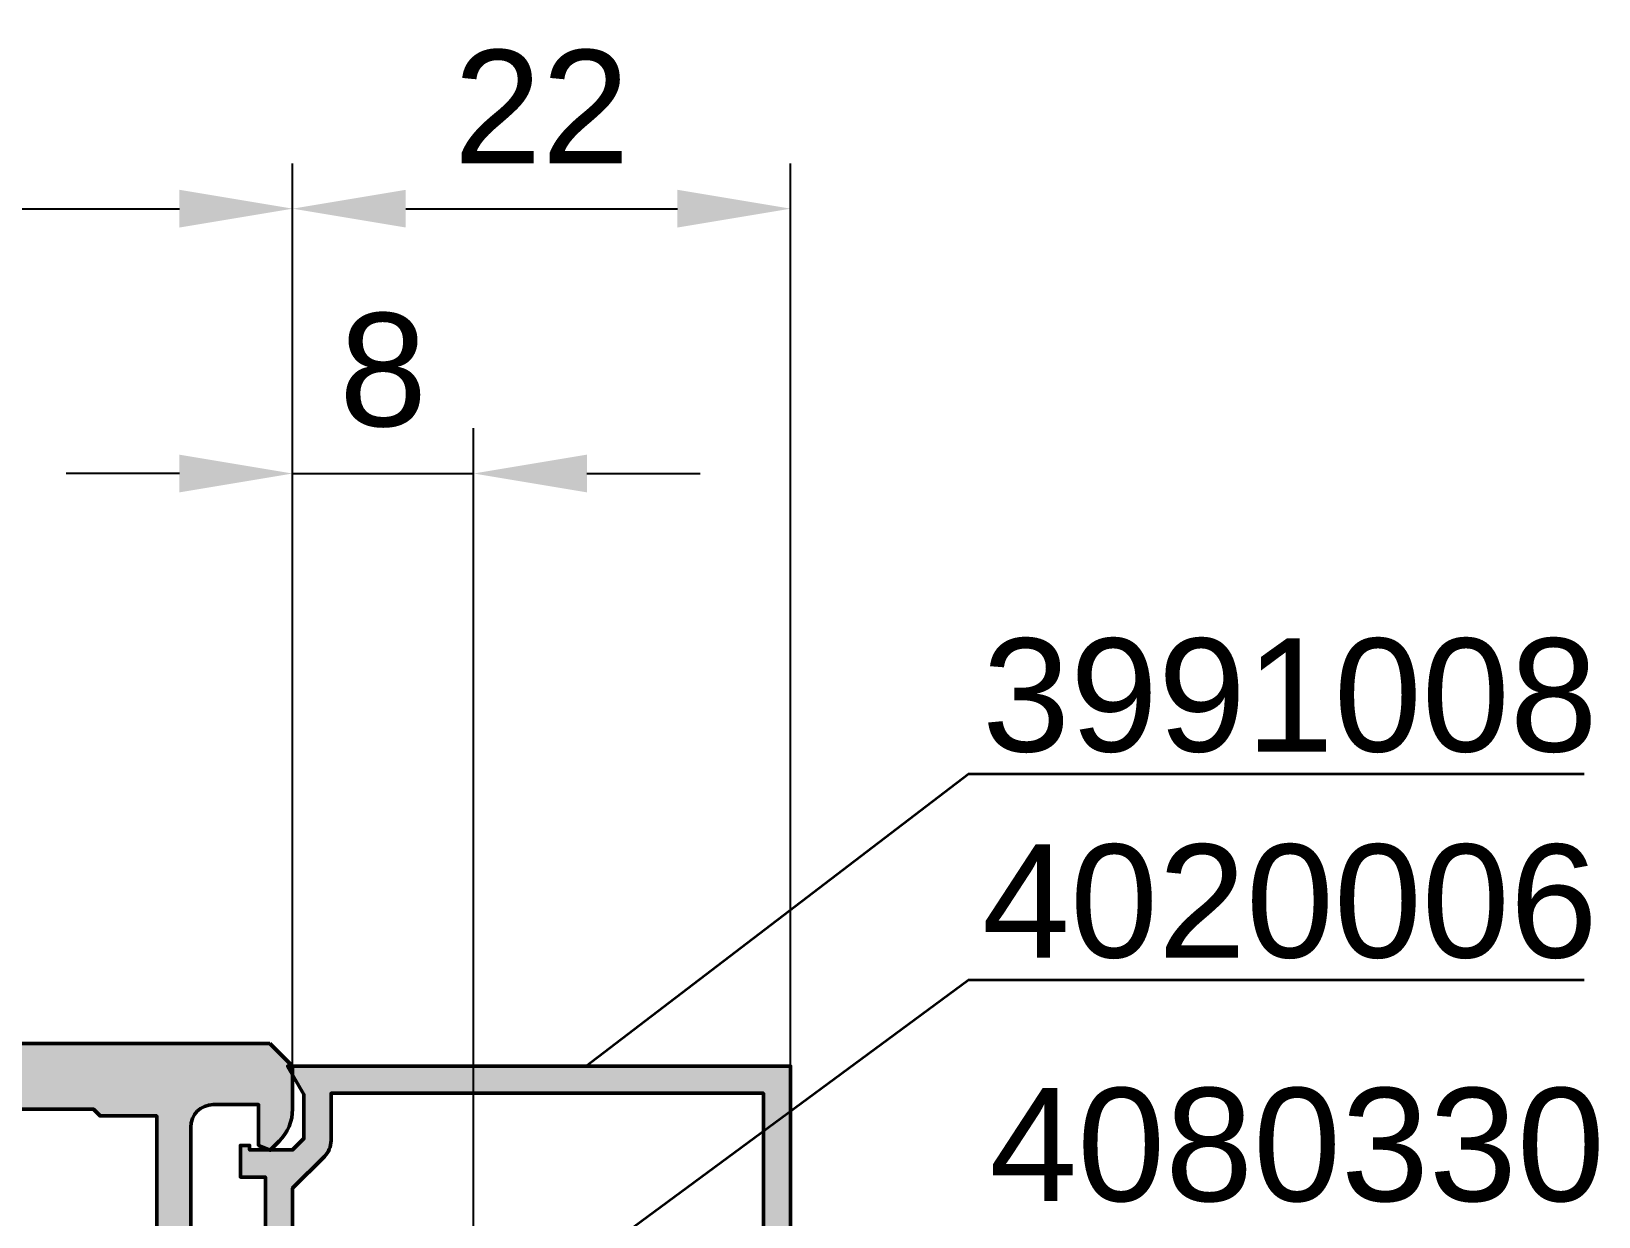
# Model space of a CAD drawing. Header units: millimetres. Extents: x -1 to 196, y 0 to 128.
# Drawn here: x 126.8 to 196, y 75.7 to 128 of the extents above; entities that cross this region are included whole.
import ezdxf

# ---------------------------------------------------------------- set-up
doc = ezdxf.new("R2010")
doc.units = ezdxf.units.MM
doc.header["$PDMODE"] = 3
doc.header["$PDSIZE"] = -2
for name, color, linetype, lineweight in [('AM_5', 3, 'Continuous', 25), ('AM_6', 2, 'Continuous', 35), ('AM_S', 7, 'Continuous', 50), ('Docu-AM_8', 1, 'Continuous', 25)]:
    doc.layers.add(name, color=color, linetype=linetype, lineweight=lineweight)
doc.styles.add('SBS_Standard', font='arial.ttf')
doc.styles.add('SWISS', font='swiss.ttf')
doc.dimstyles.new('SBS1-1$0', dxfattribs={"dimtxt": 2.5, "dimasz": 2.5, "dimexe": 1, "dimexo": 0, "dimgap": 1, "dimtad": 1, "dimtoh": 1, "dimdsep": 46, "dimtxsty": 'SBS_Standard', "dimcen": 0, "dimclrd": 256, "dimclre": 256, "dimclrt": 30, "dimadec": 1, "dimazin": 2, "dimtp": 0.1, "dimtm": 0.1, "dimtfac": 0.71, "dimtmove": 0, "dimatfit": 3, "dimfxl": 1, "dimlwd": -1, "dimlwe": -1, "dimarcsym": 1})

# ---------------------------------------------------------------- blocks, each defined once
blk = doc.blocks.new('B-3010118_docu_wos')
at = {"layer": 'Docu-AM_8'}
h = blk.add_hatch(color=256, dxfattribs=at)
edge = h.paths.add_edge_path()
edge.add_line((-1.03442056940482e-13, 1.000000000000077), (-1.029980715962331e-13, 48.99999999999994))
edge.add_line((-1.029980715962331e-13, 48.99999999999994), (0.9999999999998755, 50.00000000000004))
edge.add_line((0.9999999999998755, 50.00000000000004), (2.89583694396481, 50.00000000000001))
edge.add_arc((2.895836943964784, 47.99999999999913), 2.000000000000874, 45.00000000001671, 89.99999999999932, ccw=False)
edge.add_line((4.310050506338087, 49.41421356237326), (4.712132034355987, 49.0121320343556))
edge.add_line((4.712132034355987, 49.0121320343556), (4.500000000000227, 48.49999999999995))
edge.add_line((4.500000000000227, 48.49999999999995), (2.699999999999051, 48.50000000000001))
edge.add_line((2.699999999999051, 48.50000000000001), (2.700000000000049, 46.4999999999995))
edge.add_arc((3.700000000000047, 46.50000000000001), 0.9999999999999982, 180.0000000000293, 269.9999999999999)
edge.add_line((3.700000000000045, 45.50000000000001), (16.89999999999986, 45.50000000000001))
edge.add_line((16.89999999999986, 45.50000000000001), (16.89999999999986, 48.4999999999995))
edge.add_line((16.89999999999986, 48.4999999999995), (15.00000000000023, 48.50000000000006))
edge.add_line((15.00000000000023, 48.50000000000006), (15.00000000000023, 49.00000000000001))
edge.add_arc((16.00000000000021, 49.00000000000002), 0.9999999999999858, 89.99999999999272, 180.0000000000008, ccw=False)
edge.add_line((16.00000000000034, 50.00000000000001), (19.14886532022875, 49.99999999999982))
edge.add_line((19.14886532022875, 49.99999999999982), (19.58562960134768, 48.80000000000059))
edge.add_line((19.58562960134768, 48.80000000000059), (18.27926256615374, 48.79999999999995))
edge.add_line((18.27926256615374, 48.79999999999995), (18.49999999999974, 45.49999999999981))
edge.add_line((18.49999999999974, 45.49999999999981), (48.50000000000005, 45.50000000000684))
edge.add_line((48.50000000000005, 45.50000000000684), (48.72073743384539, 48.79999999999952))
edge.add_line((48.72073743384539, 48.79999999999952), (47.41437039865118, 48.80000000000012))
edge.add_line((47.41437039865118, 48.80000000000012), (47.8511346797708, 49.99999999999981))
edge.add_line((47.8511346797708, 49.99999999999981), (50.99999999999966, 50.00000000000001))
edge.add_arc((50.99999999999979, 49.00000000000002), 0.9999999999999858, -7.958078640513122e-13, 90.00000000000728, ccw=False)
edge.add_line((51.99999999999977, 49.00000000000001), (51.99999999999977, 48.50000000000006))
edge.add_line((51.99999999999977, 48.50000000000006), (50.10000000000014, 48.4999999999995))
edge.add_line((50.10000000000014, 48.4999999999995), (50.10000000000014, 45.50000000000001))
edge.add_line((50.10000000000014, 45.50000000000001), (63.29999999999995, 45.50000000000001))
edge.add_arc((63.29999999999995, 46.50000000000001), 1, 270, 359.9999999999707)
edge.add_line((64.29999999999995, 46.4999999999995), (64.30000000000095, 48.50000000000001))
edge.add_line((64.30000000000095, 48.50000000000001), (62.49999999999977, 48.49999999999995))
edge.add_line((62.49999999999977, 48.49999999999995), (62.28786796564401, 49.0121320343556))
edge.add_line((62.28786796564401, 49.0121320343556), (62.68994949366191, 49.41421356237326))
edge.add_arc((64.10416305603522, 47.99999999999913), 2.000000000000875, 90.0000000000008, 134.9999999999835, ccw=False)
edge.add_line((64.10416305603519, 50.00000000000001), (65.9999999999999, 50.00000000000001))
edge.add_line((65.9999999999999, 50.00000000000001), (66.99999999999977, 49.00000000000001))
edge.add_line((66.99999999999977, 49.00000000000001), (66.99999999999977, 1.000000000000007))
edge.add_line((66.99999999999977, 1.000000000000009), (65.99999999999991, 6.661338147750939e-16))
edge.add_line((65.99999999999991, 6.38623823671004e-16), (64.10416305603519, 5.329070518200751e-15))
edge.add_arc((64.10416305603522, 2.000000000000877), 2.000000000000871, 225.0000000000165, 269.9999999999992, ccw=False)
edge.add_line((62.68994949366191, 0.5857864376267568), (62.28786796564401, 0.987867965644412))
edge.add_line((62.28786796564401, 0.987867965644412), (62.49999999999977, 1.500000000000062))
edge.add_line((62.49999999999977, 1.500000000000062), (64.30000000000095, 1.500000000000005))
edge.add_line((64.30000000000095, 1.500000000000005), (64.29999999999995, 3.500000000000517))
edge.add_arc((63.29999999999995, 3.500000000000005), 1, 2.931199194436777e-11, 90)
edge.add_line((63.29999999999995, 4.500000000000005), (50.10000000000014, 4.500000000000005))
edge.add_line((50.10000000000014, 4.500000000000005), (50.10000000000014, 1.500000000000515))
edge.add_line((50.10000000000014, 1.500000000000515), (51.99999999999977, 1.499999999999948))
edge.add_line((51.99999999999977, 1.499999999999948), (51.99999999999977, 1.000000000000005))
edge.add_arc((50.99999999999979, 0.9999999999999895), 0.9999999999999858, -90.00000000000728, 9.094947017729282e-13, ccw=False)
edge.add_line((50.99999999999966, 1.998401444325282e-15), (47.8511346797708, 1.998517131957586e-13))
edge.add_line((47.8511346797708, 1.998517131957586e-13), (47.4143703986512, 1.199999999999889))
edge.add_line((47.4143703986512, 1.199999999999889), (48.72073743384539, 1.200000000000492))
edge.add_line((48.72073743384539, 1.200000000000492), (48.50000000000006, 4.49999999999317))
edge.add_line((48.50000000000006, 4.49999999999317), (18.49999999999974, 4.50000000000021))
edge.add_line((18.49999999999974, 4.50000000000021), (18.27926256615374, 1.200000000000069))
edge.add_line((18.27926256615374, 1.200000000000069), (19.58562960134768, 1.199999999999422))
edge.add_line((19.58562960134768, 1.199999999999422), (19.14886532022875, 1.976196983832779e-13))
edge.add_line((19.14886532022875, 1.977224148145708e-13), (16.00000000000034, 1.998401444325282e-15))
edge.add_arc((16.00000000000021, 0.9999999999999895), 0.9999999999999875, 179.9999999999991, 270.00000000000733, ccw=False)
edge.add_line((15.00000000000023, 1.000000000000005), (15.00000000000023, 1.499999999999948))
edge.add_line((15.00000000000023, 1.499999999999948), (16.89999999999987, 1.500000000000515))
edge.add_line((16.89999999999987, 1.500000000000515), (16.89999999999986, 4.500000000000005))
edge.add_line((16.89999999999986, 4.500000000000005), (3.700000000000045, 4.500000000000005))
edge.add_arc((3.700000000000047, 3.500000000000007), 0.9999999999999982, 90.0000000000001, 179.9999999999708)
edge.add_line((2.700000000000049, 3.500000000000517), (2.699999999999051, 1.500000000000005))
edge.add_line((2.699999999999051, 1.500000000000005), (4.500000000000227, 1.500000000000062))
edge.add_line((4.500000000000227, 1.500000000000062), (4.712132034355987, 0.987867965644412))
edge.add_line((4.712132034355987, 0.987867965644412), (4.310050506338087, 0.5857864376267568))
edge.add_arc((2.895836943964784, 2.000000000000877), 2.000000000000871, 270.0000000000007, 314.99999999998346, ccw=False)
edge.add_line((2.89583694396481, 5.329070518200751e-15), (0.9999999999998763, -3.209471837271603e-14))
edge.add_line((0.9999999999998763, -3.209471837271603e-14), (-1.034727858950646e-13, 1.000000000000077))
h.paths.add_polyline_path([(48.10000002715257, 43.70000000000687), (18.89999997284858, 43.69999999999985), (18.89999997284858, 6.300000000000171), (48.10000002715257, 6.299999999993149)], flags=0)
edge = h.paths.add_edge_path(flags=0)
edge.add_line((16.90000020798141, 44.00000000000293), (3.199999999999477, 44.00000000000009))
edge.add_line((3.199999999999477, 44.00000000000009), (3.199999999999547, 41.49999999999988))
edge.add_line((3.199999999999547, 41.49999999999988), (2.899999999999908, 41.2000000000001))
edge.add_line((2.899999999999908, 41.2000000000001), (2.900000000001242, 28.12347523777213))
edge.add_line((2.900000000001242, 28.12347523777213), (2.876190476191719, 28.04910677972994))
edge.add_arc((12.40000000000122, 25.00000000000001), 9.999999999999982, 162.2472098380533, 197.7527901619468)
edge.add_line((2.876190476191724, 21.95089322027006), (2.900000000001244, 21.87652476222787))
edge.add_line((2.900000000001244, 21.87652476222787), (2.900000000000598, 8.800000000000196))
edge.add_line((2.900000000000598, 8.800000000000196), (3.199999999999546, 8.500000000000137))
edge.add_line((3.199999999999546, 8.500000000000137), (3.199999999999477, 5.999999999999932))
edge.add_line((3.199999999999477, 5.999999999999932), (16.90000020797842, 6.000000000000018))
edge.add_line((16.90000020797842, 6.000000000000018), (16.90000020689833, 21.87652476222788))
edge.add_line((16.90000020689833, 21.87652476222788), (16.92380973070785, 21.95089322027007))
edge.add_arc((7.400000206898351, 25), 9.999999999999975, 342.2472098380533, 377.7527901619468)
edge.add_line((16.92380973070784, 28.04910677972996), (16.90000020689832, 28.12347523777214))
edge.add_line((16.90000020689832, 28.12347523777214), (16.90000020798141, 44.00000000000293))
edge = h.paths.add_edge_path(flags=0)
edge.add_line((63.80000000000007, 44.00000000000009), (50.09999979201653, 43.99999999999999))
edge.add_line((50.09999979201653, 43.99999999999999), (50.0999997931026, 28.12347523777213))
edge.add_line((50.0999997931026, 28.12347523777213), (50.07619026929307, 28.04910677972994))
edge.add_arc((59.59999979310258, 25.00000000000001), 9.999999999999988, 162.2472098380533, 197.7527901619468)
edge.add_line((50.07619026929308, 21.95089322027006), (50.0999997931026, 21.87652476222787))
edge.add_line((50.0999997931026, 21.87652476222787), (50.09999979201653, 6.000000000000032))
edge.add_line((50.09999979201653, 6.000000000000031), (63.80000000000007, 5.999999999999932))
edge.add_line((63.80000000000007, 5.999999999999932), (63.8, 8.500000000000139))
edge.add_line((63.8, 8.500000000000139), (64.09999999999964, 8.79999999999992))
edge.add_line((64.09999999999964, 8.79999999999992), (64.09999999999968, 21.87652476222787))
edge.add_line((64.09999999999968, 21.87652476222787), (64.1238095238092, 21.95089322027007))
edge.add_arc((54.59999999999968, 25.00000000000001), 9.999999999999996, 342.2472098380533, 377.7527901619467)
edge.add_line((64.1238095238092, 28.04910677972994), (64.09999999999968, 28.12347523777213))
edge.add_line((64.09999999999968, 28.12347523777213), (64.09999999999964, 41.20000000000012))
edge.add_line((64.09999999999964, 41.20000000000012), (63.8, 41.49999999999988))
edge.add_line((63.8, 41.49999999999988), (63.80000000000007, 44.00000000000009))
at = {"layer": 'AM_S'}
for points in [[(-1.03442056940482e-13, 1.000000000000077), (-1.029980715962331e-13, 48.99999999999994), (0.9999999999998755, 50.00000000000004), (2.89583694396481, 50.00000000000001, -0.1989123673795796), (4.310050506338087, 49.41421356237326), (4.712132034355987, 49.0121320343556), (4.500000000000227, 48.49999999999995), (2.699999999999051, 48.50000000000001), (2.700000000000049, 46.4999999999995, 0.4142135623729452), (3.700000000000045, 45.50000000000001), (16.89999999999986, 45.50000000000001), (16.89999999999986, 48.4999999999995), (15.00000000000023, 48.50000000000006), (15.00000000000023, 49.00000000000001, -0.4142135623731367), (16.00000000000034, 50.00000000000001), (19.14886532022875, 49.99999999999982), (19.58562960134768, 48.80000000000059), (18.27926256615374, 48.79999999999995), (18.49999999999974, 45.49999999999981), (48.50000000000005, 45.50000000000684), (48.72073743384539, 48.79999999999952), (47.41437039865118, 48.80000000000012), (47.8511346797708, 49.99999999999981), (50.99999999999966, 50.00000000000001, -0.4142135623731367), (51.99999999999977, 49.00000000000001), (51.99999999999977, 48.50000000000006), (50.10000000000014, 48.4999999999995), (50.10000000000014, 45.50000000000001), (63.29999999999995, 45.50000000000001, 0.4142135623729452), (64.29999999999995, 46.4999999999995), (64.30000000000095, 48.50000000000001), (62.49999999999977, 48.49999999999995), (62.28786796564401, 49.0121320343556), (62.68994949366191, 49.41421356237326, -0.1989123673795796), (64.10416305603519, 50.00000000000001), (65.9999999999999, 50.00000000000001), (66.99999999999977, 49.00000000000001), (66.99999999999977, 1.000000000000009), (65.99999999999991, 6.38623823671004e-16), (64.10416305603519, 5.329070518200751e-15, -0.1989123673795796), (62.68994949366191, 0.5857864376267568), (62.28786796564401, 0.987867965644412), (62.49999999999977, 1.500000000000062), (64.30000000000095, 1.500000000000005), (64.29999999999995, 3.500000000000517, 0.4142135623729452), (63.29999999999995, 4.500000000000005), (50.10000000000014, 4.500000000000005), (50.10000000000014, 1.500000000000515), (51.99999999999977, 1.499999999999948), (51.99999999999977, 1.000000000000005, -0.4142135623731367), (50.99999999999966, 1.998401444325282e-15), (47.8511346797708, 1.998517131957586e-13), (47.4143703986512, 1.199999999999889), (48.72073743384539, 1.200000000000492), (48.50000000000006, 4.49999999999317), (18.49999999999974, 4.50000000000021), (18.27926256615374, 1.200000000000069), (19.58562960134768, 1.199999999999422), (19.14886532022875, 1.977224148145708e-13), (16.00000000000034, 1.998401444325282e-15, -0.4142135623731367), (15.00000000000023, 1.000000000000005), (15.00000000000023, 1.499999999999948), (16.89999999999987, 1.500000000000515), (16.89999999999986, 4.500000000000005), (3.700000000000045, 4.500000000000005, 0.4142135623729452), (2.700000000000049, 3.500000000000517), (2.699999999999051, 1.500000000000005), (4.500000000000227, 1.500000000000062), (4.712132034355987, 0.987867965644412), (4.310050506338087, 0.5857864376267568, -0.1989123673795796), (2.89583694396481, 5.329070518200751e-15), (0.9999999999998763, -3.209471837271603e-14), (-1.03442056940482e-13, 1.000000000000077, -0.1989123673796147)], [(16.90000020798141, 44.00000000000293), (3.199999999999477, 44.00000000000009), (3.199999999999547, 41.49999999999988), (2.899999999999908, 41.2000000000001), (2.900000000001242, 28.12347523777213), (2.876190476191719, 28.04910677972994, 0.156173761888607), (2.876190476191724, 21.95089322027006), (2.900000000001244, 21.87652476222787), (2.900000000000598, 8.800000000000196), (3.199999999999546, 8.500000000000137), (3.199999999999477, 5.999999999999932), (16.90000020797842, 6.000000000000018), (16.90000020689833, 21.87652476222788), (16.92380973070785, 21.95089322027007, 0.1561737618886073), (16.92380973070784, 28.04910677972996), (16.90000020689832, 28.12347523777214), (16.90000020798141, 44.00000000000293, 0.4142135639635789)], [(48.10000002715257, 43.70000000000687), (18.89999997284858, 43.69999999999985), (18.89999997284858, 6.300000000000171), (48.10000002715257, 6.299999999993149), (48.10000002715257, 43.70000000000687, 0.4142135623731638)], [(63.80000000000007, 44.00000000000009), (50.09999979201653, 43.99999999999999), (50.0999997931026, 28.12347523777213), (50.07619026929307, 28.04910677972994, 0.156173761888607), (50.07619026929308, 21.95089322027006), (50.0999997931026, 21.87652476222787), (50.09999979201653, 6.000000000000031), (63.80000000000007, 5.999999999999932), (63.8, 8.500000000000139), (64.09999999999964, 8.79999999999992), (64.09999999999968, 21.87652476222787), (64.1238095238092, 21.95089322027007, 0.1561737618886064), (64.1238095238092, 28.04910677972994), (64.09999999999968, 28.12347523777213), (64.09999999999964, 41.20000000000012), (63.8, 41.49999999999988), (63.80000000000007, 44.00000000000009, 0.414213562373428)]]:
    blk.add_lwpolyline(points, format="xyb", close=True, dxfattribs=at)
blk = doc.blocks.new('B-3991008_docu_wos')
at = {"layer": 'Docu-AM_8'}
h = blk.add_hatch(color=256, dxfattribs=at)
edge = h.paths.add_edge_path()
edge.add_line((-11.89999999999996, 2.203115392854691), (-12.48361182593791, 1.192270058432068))
edge.add_line((-12.48361182593791, 1.192270058432068), (-12.03999999999996, 1.132588937151354))
edge.add_arc((-12.29999999999995, -0.8000000000000375), 1.949999999999984, -133.4080127777193, 82.33774433923429, ccw=False)
edge.add_line((-13.64001877441193, -2.216633221487996), (-14.47321452147776, -1.828107663889092))
edge.add_line((-14.47321452147776, -1.828107663889092), (-14.8688738196423, -2.23306716015211))
edge.add_arc((-12.18013562322083, -0.902395558627594), 2.999999999999932, 206.3310657647786, 267.7101380083817)
edge.add_arc((-12.29999999999991, -0.7999999999999797), 3.100000000000013, 269.9999888791808, 345.5224878140693)
edge.add_line((-9.29843790668916, -1.575000000000024), (-9.201613323033987, -1.200000000000034))
edge.add_line((-9.201613323033987, -1.200000000000034), (-4.899999999999963, -1.200000000000024))
edge.add_line((-4.899999999999963, -1.200000000000024), (-4.899999999999988, -2.3))
edge.add_line((-4.899999999999988, -2.3), (-3.5, -2.300000000000026))
edge.add_line((-3.5, -2.300000000000026), (-3.5, -1.90000000000007))
edge.add_line((-3.5, -1.90000000000007), (-3.69999999999996, -1.90000000000007))
edge.add_line((-3.69999999999996, -1.90000000000007), (-3.69999999999996, 2.131628207280301e-14))
edge.add_line((-3.69999999999996, 2.131628207280301e-14), (-3.19999999999996, 0.5000000000000213))
edge.add_line((-3.19999999999996, 0.5000000000000213), (-1.246410161513722, 0.5000000000000213))
edge.add_line((-1.246410161513722, 0.5000000000000213), (0, -0.2196152422706432))
edge.add_line((-1.035751345774633e-16, -0.2196152422706432), (3.061616997868395e-17, 22.00000000000001))
edge.add_line((3.061616997868395e-17, 22.00000000000001), (-21.20000005166107, 22.00000000000036))
edge.add_line((-21.20000005166107, 22.00000000000036), (-21.19999970891076, 20.00000000000001))
edge.add_line((-21.19999970891076, 20.00000000000001), (-23.50000034275029, 20.00000000000001))
edge.add_line((-23.50000034275029, 20.00000000000001), (-23.90397134275074, 19.20536999999998))
edge.add_arc((-24.71191408617337, 18.61610855630205), 1.000000262839087, -38.88618498072577, 36.104604522801424, ccw=False)
edge.add_line((-23.93351934275081, 17.98833299999998), (-23.70000134275062, 17.49999999999999))
edge.add_line((-23.70000134275062, 17.49999999999999), (-22.6, 17.49999999999999))
edge.add_line((-22.6, 17.49999999999999), (-22.6, 16.35044140847464))
edge.add_line((-22.6, 16.35044140847464), (-23.88302331593942, 14.82139397750241))
edge.add_line((-23.88302331593942, 14.82139397750241), (-23.11697834275067, 14.17860699999998))
edge.add_line((-23.11697834275067, 14.17860699999998), (-22.06791234275035, 15.42883599999997))
edge.add_arc((-23.60000193702863, 16.71441338904894), 2.000001937031503, 319.9999654235025, 359.9999029109925)
edge.add_line((-21.6, 16.71440999999997), (-21.6, 17.49999999999999))
edge.add_line((-21.6, 17.49999999999999), (-18.89289356156398, 20.20710678118659))
edge.add_arc((-18.18560741532434, 19.49973156122806), 1.00031664710426, 89.43748814388391, 134.9963923888267, ccw=False)
edge.add_line((-18.17578678037764, 20.49999999999994), (-11.89999999999996, 20.49999999999994))
edge.add_line((-11.89999999999996, 20.49999999999994), (-11.89999999999996, 2.203115392854691))
edge = h.paths.add_edge_path(flags=16)
edge.add_arc((-12.29999999999995, -0.800000000000034), 3.100000000000001, 14.955248316643974, 63.15278667399599, ccw=False)
edge.add_line((-9.30500417362557, 3.404394821604484e-17), (-5.397056274847699, 0))
edge.add_line((-5.397056274847699, 0), (-3.989949493661136, 1.40710678118657))
edge.add_arc((-3.282842712474586, 0.7000000000000242), 0.9999999999999999, 90, 135.0000000000001, ccw=False)
edge.add_line((-3.282842712474587, 1.700000000000024), (-1.199999999999996, 1.700000000000025))
edge.add_line((-1.199999999999996, 1.700000000000025), (-1.199999999999996, 20.8))
edge.add_line((-1.199999999999996, 20.8), (-10.89999999999996, 20.79999999999998))
edge.add_line((-10.89999999999996, 20.79999999999998), (-10.89999999999996, 1.965863337187841))
at = {"layer": 'AM_S'}
for points in [[(-11.89999999999996, 2.203115392854691), (-12.48361182593791, 1.192270058432068), (-12.03999999999996, 1.132588937151354, -1.373175899358104), (-13.64001877441193, -2.216633221487996), (-14.47321452147776, -1.828107663889092), (-14.8688738196423, -2.23306716015211, 0.2744090491249453), (-12.30000060169414, -3.899999999999935, 0.3419987673188581), (-9.29843790668916, -1.575000000000024), (-9.201613323033987, -1.200000000000034), (-4.899999999999963, -1.200000000000024), (-4.899999999999988, -2.3), (-3.5, -2.300000000000026), (-3.5, -1.90000000000007), (-3.69999999999996, -1.90000000000007), (-3.69999999999996, 2.131628207280301e-14), (-3.19999999999996, 0.5000000000000213), (-1.246410161513722, 0.5000000000000213), (-1.035751345774633e-16, -0.2196152422706432), (3.061616997868395e-17, 22.00000000000001), (-21.20000005166107, 22.00000000000036), (-21.19999970891076, 20.00000000000001), (-23.50000034275029, 20.00000000000001), (-23.90397134275074, 19.20536999999998, -0.3394094402287316), (-23.93351934275081, 17.98833299999998), (-23.70000134275062, 17.49999999999999), (-22.6, 17.49999999999999), (-22.6, 16.35044140847464), (-23.88302331593942, 14.82139397750241), (-23.11697834275067, 14.17860699999998), (-22.06791234275035, 15.42883599999997, 0.1763266994656899), (-21.6, 16.71440999999997), (-21.6, 17.49999999999999), (-18.89289356156398, 20.20710678118659, -0.2014487717177971), (-18.17578678037764, 20.49999999999994), (-11.89999999999996, 20.49999999999994), (-11.89999999999996, 2.203115392854691)], [(-10.89999999999996, 1.965863337187841, -0.2134575926161353), (-9.30500417362557, 3.404394821604484e-17), (-5.397056274847699, 0), (-3.989949493661136, 1.40710678118657, -0.1989123673796585), (-3.282842712474587, 1.700000000000024), (-1.199999999999996, 1.700000000000025), (-1.199999999999996, 20.8), (-10.89999999999996, 20.79999999999998), (-10.89999999999996, 1.965863337187841)]]:
    blk.add_lwpolyline(points, format="xyb", close=True, dxfattribs=at)
blk = doc.blocks.new('*D44')
at = {"layer": 'AM_5', "transparency": 16777216}
for p, q in [((138.3442759615785, 80.42280751397266), (138.3442759615785, 122.2000000000007)), ((160.3442759615785, 82.31864445791871), (160.3442759615785, 122.2000000000007)), ((143.3442759615785, 120.2000000000007), (155.3442759615785, 120.2000000000007))]:
    blk.add_line(p, q, dxfattribs=at)
for points in [[(143.3442759615785, 121.0333333333341), (143.3442759615785, 119.3666666666674), (138.3442759615785, 120.2000000000007)], [(155.3442759615785, 121.0333333333341), (155.3442759615785, 119.3666666666674), (160.3442759615785, 120.2000000000007)]]:
    blk.add_solid(points, dxfattribs=at)
at = {"layer": 'Defpoints', "color": 0, "transparency": 16777216}
for p in [(160.3442759615785, 120.2000000000007), (160.3442759615785, 82.31864445791871), (138.3442759615785, 80.42280751397266)]:
    blk.add_point(p, dxfattribs=at)
at = {"layer": 'AM_5', "color": 30, "transparency": 16777216, "insert": (149.3442759615785, 124.7102319236024), "char_height": 5, "attachment_point": 5, "style": 'SBS_Standard'}
blk.add_mtext('22', dxfattribs=at)
blk = doc.blocks.new('*D45')
at = {"layer": 'AM_5', "transparency": 16777216}
for p, q in [((138.3442759615785, 80.42280751397266), (138.3442759615785, 110.5)), ((146.3442759615785, 52.8186444579369), (146.3442759615785, 110.5)), ((133.3442759615785, 108.5), (128.3442759615785, 108.5)), ((138.3442759615785, 108.5), (146.3442759615785, 108.5)), ((151.3442759615785, 108.5), (156.3442759615785, 108.5))]:
    blk.add_line(p, q, dxfattribs=at)
for points in [[(133.3442759615785, 109.3333333333333), (133.3442759615785, 107.6666666666667), (138.3442759615785, 108.5)], [(151.3442759615785, 109.3333333333333), (151.3442759615785, 107.6666666666667), (146.3442759615785, 108.5)]]:
    blk.add_solid(points, dxfattribs=at)
at = {"layer": 'Defpoints', "color": 0, "transparency": 16777216}
for p in [(146.3442759615785, 108.5), (138.3442759615785, 80.42280751397266), (146.3442759615785, 52.8186444579369)]:
    blk.add_point(p, dxfattribs=at)
at = {"layer": 'AM_5', "color": 30, "transparency": 16777216, "insert": (142.3442759615785, 113.0528649386085), "char_height": 5, "attachment_point": 5, "style": 'SBS_Standard'}
blk.add_mtext('8', dxfattribs=at)
blk = doc.blocks.new('*D46')
at = {"layer": 'AM_5', "transparency": 16777216}
for p, q in [((88.34427596157667, 80.42280751397266), (88.34427596157667, 122.2000000000007)), ((138.3442759615785, 80.42280751397266), (138.3442759615785, 122.2000000000007)), ((93.34427596157667, 120.2000000000007), (133.3442759615785, 120.2000000000007))]:
    blk.add_line(p, q, dxfattribs=at)
for points in [[(93.34427596157667, 121.0333333333341), (93.34427596157667, 119.3666666666674), (88.34427596157667, 120.2000000000007)], [(133.3442759615785, 121.0333333333341), (133.3442759615785, 119.3666666666674), (138.3442759615785, 120.2000000000007)]]:
    blk.add_solid(points, dxfattribs=at)
at = {"layer": 'Defpoints', "color": 0, "transparency": 16777216}
for p in [(138.3442759615785, 120.2000000000007), (88.34427596157667, 80.42280751397266), (138.3442759615785, 80.42280751397266)]:
    blk.add_point(p, dxfattribs=at)
at = {"layer": 'AM_5', "color": 30, "transparency": 16777216, "insert": (113.3442759615776, 124.7528649386092), "char_height": 5, "attachment_point": 5, "style": 'SBS_Standard'}
blk.add_mtext('50', dxfattribs=at)

msp = doc.modelspace()

# ---------------------------------------------------------------- linework, layer by layer
at = {"layer": 'AM_6', "color": 3}
for points in [[(151.3057298772249, 82.3186444579369), (168.2057298772245, 95.2372889158687), (195.4057298772253, 95.2372889158687)], [(146.0442759619794, 69.78733106175059), (168.2057298772245, 86.13728891587016), (195.4057298772253, 86.13728891587016)]]:
    msp.add_lwpolyline(points, dxfattribs=at)

# ---------------------------------------------------------------- block references
at = {"xscale": -1}
for name, p, rotation in [('B-3010118_docu_wos', (138.3442759615785, 83.3186444579369), 90), ('B-3991008_docu_wos', (138.3442759615785, 82.3186444579369), 270)]:
    msp.add_blockref(name, p, dxfattribs=dict(at, rotation=rotation))

# ---------------------------------------------------------------- texts
at = {"layer": 'AM_5', "color": 30, "style": 'SWISS'}
for s, p in [('3991008', (168.8057298772249, 96.21563243250421)), ('4020006', (168.8057298772249, 87.11563243250203)), ('4080330', (169.1215187329684, 76.35675028725746))]:
    msp.add_text(s, height=5, dxfattribs=at).set_placement(p)

# ---------------------------------------------------------------- dimensions: what is measured, and where the dimension line sits
at = {"layer": 'AM_5'}
for base, p1, p2, picture, middle in [((138.3442759615785, 120.2000000000007), (88.34427596157667, 80.42280751397266), (138.3442759615785, 80.42280751397266), '*D46', (113.3442759615776, 124.7528649386092)), ((160.3442759615785, 120.2000000000007), (138.3442759615785, 80.42280751397266), (160.3442759615785, 82.31864445791871), '*D44', (149.3442759615785, 124.7102319236024)), ((146.3442759615785, 108.5), (138.3442759615785, 80.42280751397266), (146.3442759615785, 52.8186444579369), '*D45', (142.3442759615785, 113.0528649386085))]:
    dim = msp.add_linear_dim(base=base, p1=p1, p2=p2, dimstyle='SBS1-1$0', override={"dimscale": 2}, dxfattribs=at)
    dim.commit()
    dim.dimension.update_dxf_attribs({"geometry": picture, "text_midpoint": middle})

doc.saveas('drawing.dxf')
